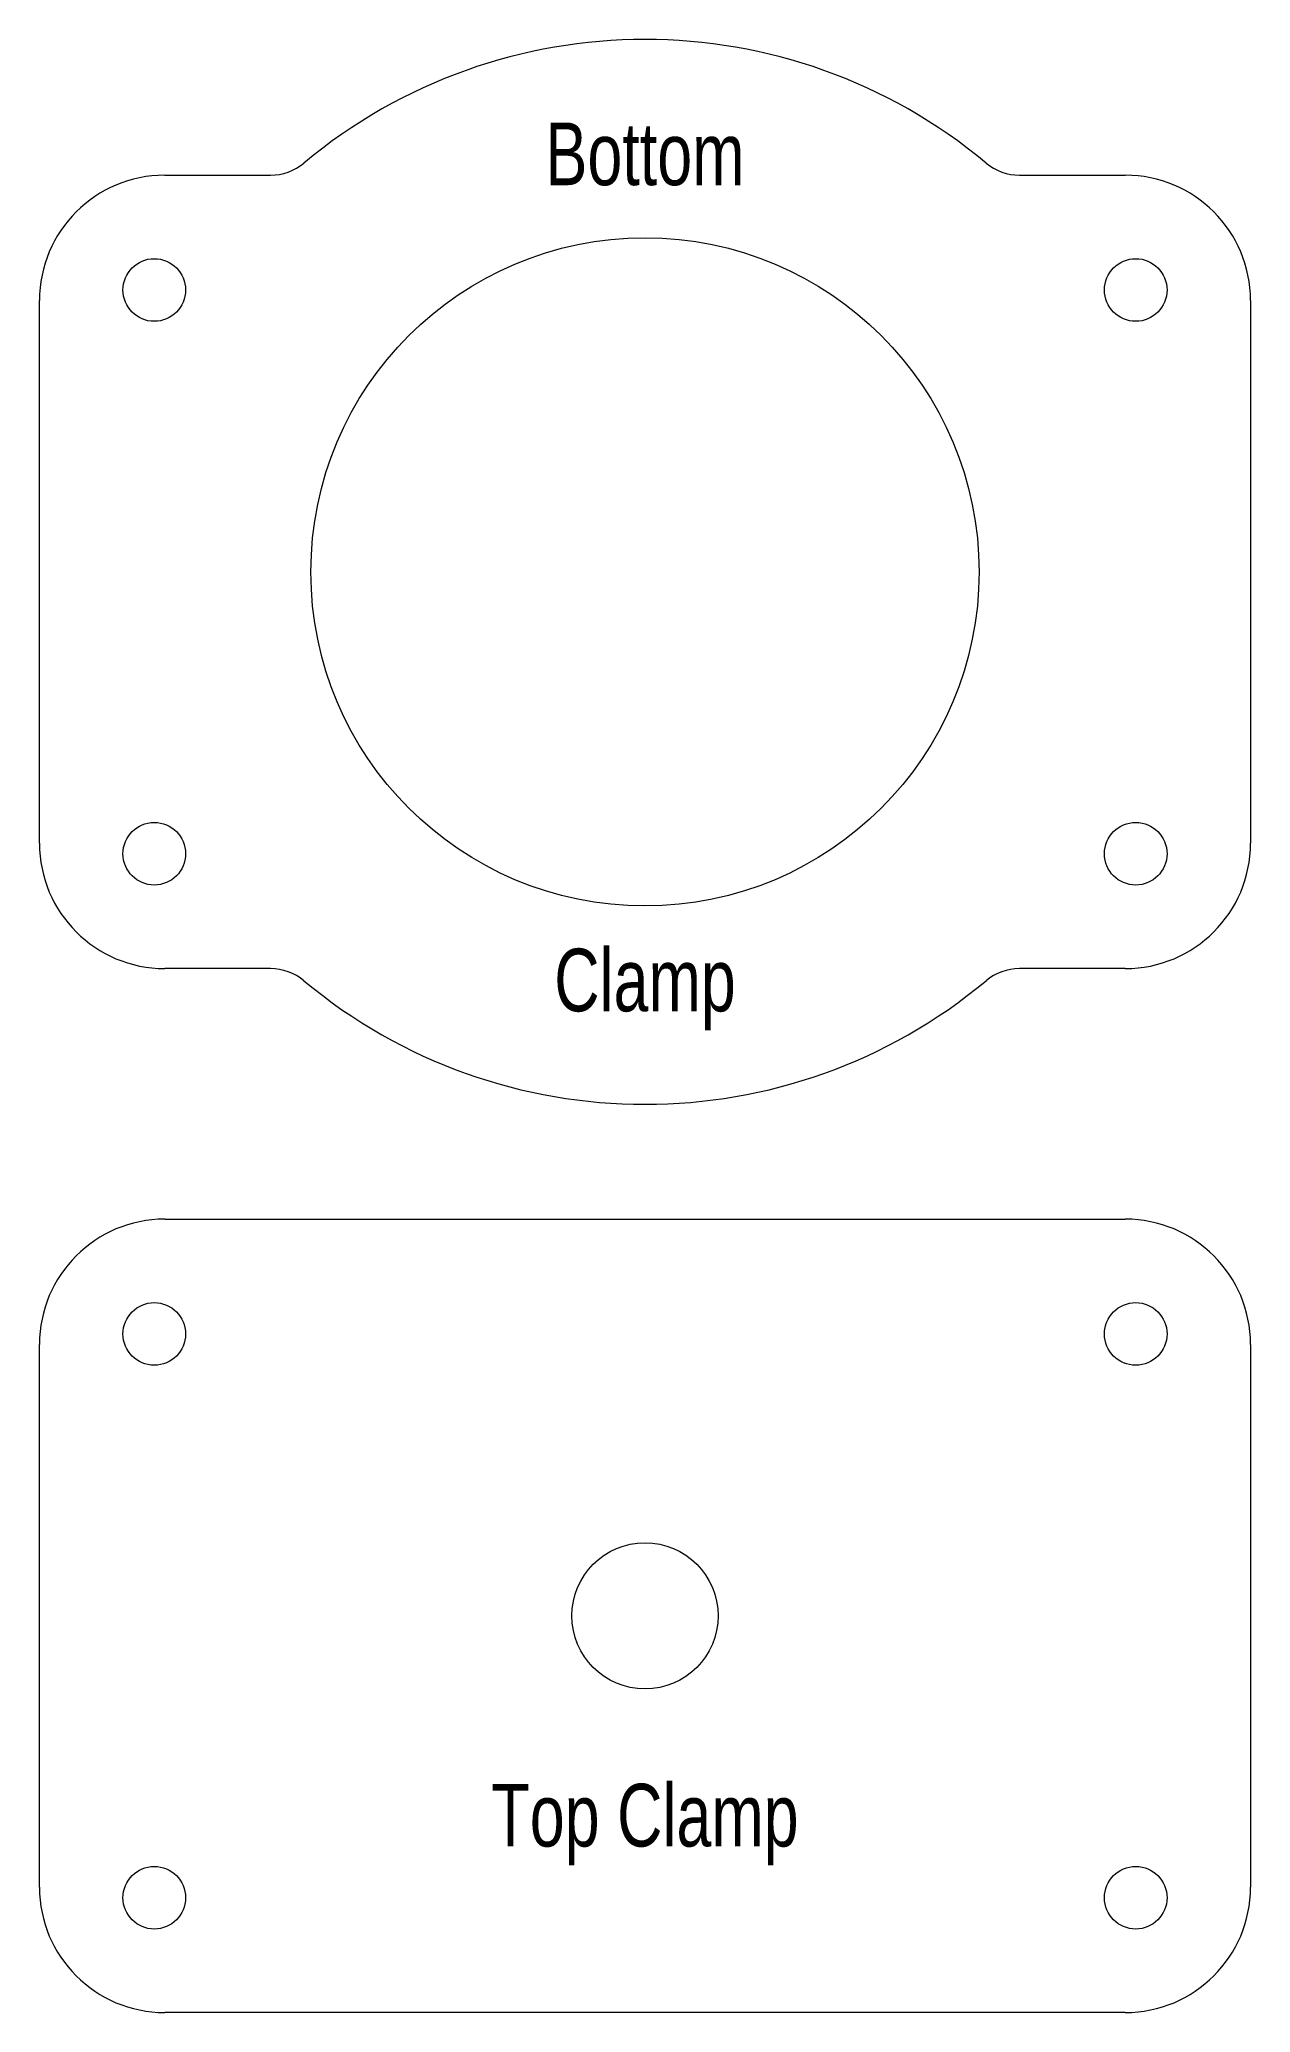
# Model space of a CAD drawing. Header units: millimetres. Extents: x 1 to 59, y 1 to 95.5.
import ezdxf

# ---------------------------------------------------------------- set-up
doc = ezdxf.new("R2010")
doc.units = ezdxf.units.MM
for name, color, linetype, lineweight, true_color in [('syringe-clamp-bottom', 7, 'CONTINUOUS', 0, 0x000000), ('syringe-clamp-top', 7, 'CONTINUOUS', 0, 0x000000), ('text', 1, 'CONTINUOUS', 0, 0xff0000)]:
    doc.layers.add(name, color=color, linetype=linetype, lineweight=lineweight, true_color=true_color)
doc.styles.get("Standard").update_dxf_attribs({"font": 'txt', "width": 0.75})

msp = doc.modelspace()

# ---------------------------------------------------------------- linework, layer by layer
at = {"layer": 'syringe-clamp-bottom'}
for p, q in [((7, 89), (12.063, 89)), ((47.937, 89), (53, 89)), ((1, 57), (1, 83)), ((59, 83), (59, 57)), ((12.063, 51), (7, 51)), ((53, 51), (47.937, 51))]:
    msp.add_line(p, q, dxfattribs=at)
for centre, radius in [((30, 70), 16), ((6.5, 83.5), 1.5), ((53.5, 83.5), 1.5), ((6.5, 56.5), 1.5), ((53.5, 56.5), 1.5)]:
    msp.add_circle(centre, radius, dxfattribs=at)
for centre, radius, start, end in [((30, 70), 25.5, 50.16185, 129.83815), ((7, 83), 6, 90, 180), ((12.063, 91.5), 2.5, 270, 309.83815), ((47.937, 91.5), 2.5, 230.16185, 270), ((53, 83), 6, 0, 90), ((7, 57), 6, 180, 270), ((53, 57), 6, 270, 0), ((12.063, 48.5), 2.5, 50.16185, 90), ((30, 70), 25.5, 230.16185, 309.83815), ((47.937, 48.5), 2.5, 90, 129.83815)]:
    msp.add_arc(centre, radius, start, end, dxfattribs=at)
at = {"layer": 'syringe-clamp-top'}
for p, q in [((7, 39), (53, 39)), ((1, 7), (1, 33)), ((59, 33), (59, 7)), ((53, 1), (7, 1))]:
    msp.add_line(p, q, dxfattribs=at)
for centre, radius in [((6.5, 33.5), 1.5), ((53.5, 33.5), 1.5), ((30, 20), 3.5), ((6.5, 6.5), 1.5), ((53.5, 6.5), 1.5)]:
    msp.add_circle(centre, radius, dxfattribs=at)
for centre, start, end in [((7, 33), 90, 180), ((53, 33), 0, 90), ((7, 7), 180, 270), ((53, 7), 270, 0)]:
    msp.add_arc(centre, 6, start, end, dxfattribs=at)

# ---------------------------------------------------------------- texts
at = {"layer": 'text', "char_height": 3, "width": 100, "attachment_point": 5}
for s, insert in [('Bottom', (30, 90)), ('Clamp', (30, 50)), ('Top\\~Clamp', (30, 10))]:
    msp.add_mtext(s, dxfattribs=dict(at, insert=insert))

doc.saveas('drawing.dxf')
